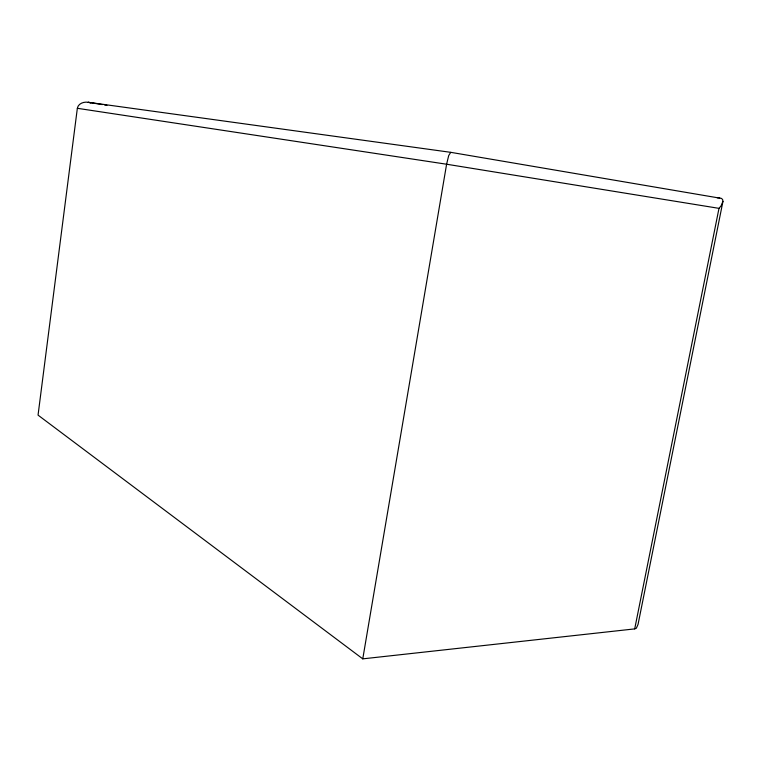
<?xml version="1.0" encoding="UTF-8"?>
<svg xmlns="http://www.w3.org/2000/svg" width="761" height="761" viewBox="0 0 761 761"><rect width="100%" height="100%" fill="white"/><g stroke="black" fill="none" stroke-linecap="round" stroke-linejoin="round"><path stroke-width="1.14" d="M77.346 108.3L38.05 415.125L362.769 658.855L634.703 628.89L636.339 628.225L638.051 624.391L722.95 201.38L722.655 199.648L721.542 198.431L450.75 152.333L88.219 102.288C83.862 101.546 78.193 103.439 77.346 108.3L446.602 164.224L718.993 208.352L721.057 205.889L722.95 201.38M362.769 658.855L446.602 164.224L448.705 155.567L450.75 152.333M634.703 628.89L718.993 208.352M717.252 197.803L719.697 197.803M102.259 104.59L88.219 102.288L90.759 102.944M104.599 104.97L106.94 105.351"/></g></svg>
